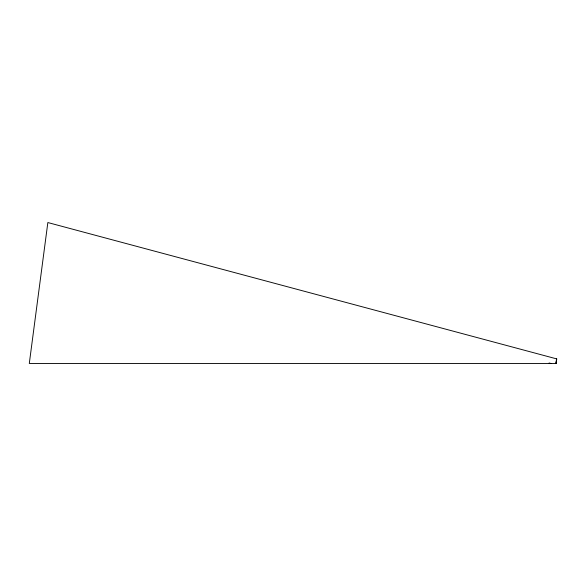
<?xml version="1.0" encoding="UTF-8"?>
<svg xmlns="http://www.w3.org/2000/svg" width="586" height="586" viewBox="0 0 586 586"><rect width="100%" height="100%" fill="white"/><g stroke="black" fill="none" stroke-linecap="round" stroke-linejoin="round"><path stroke-width="0.88" d="M555.96 363.452L556.568 358.859M556.099 363.452L556.7 358.896L47.847 222.548L29.3 363.452L556.099 363.452L556.7 358.896M549.082 362.976L550.847 363.452"/></g></svg>
